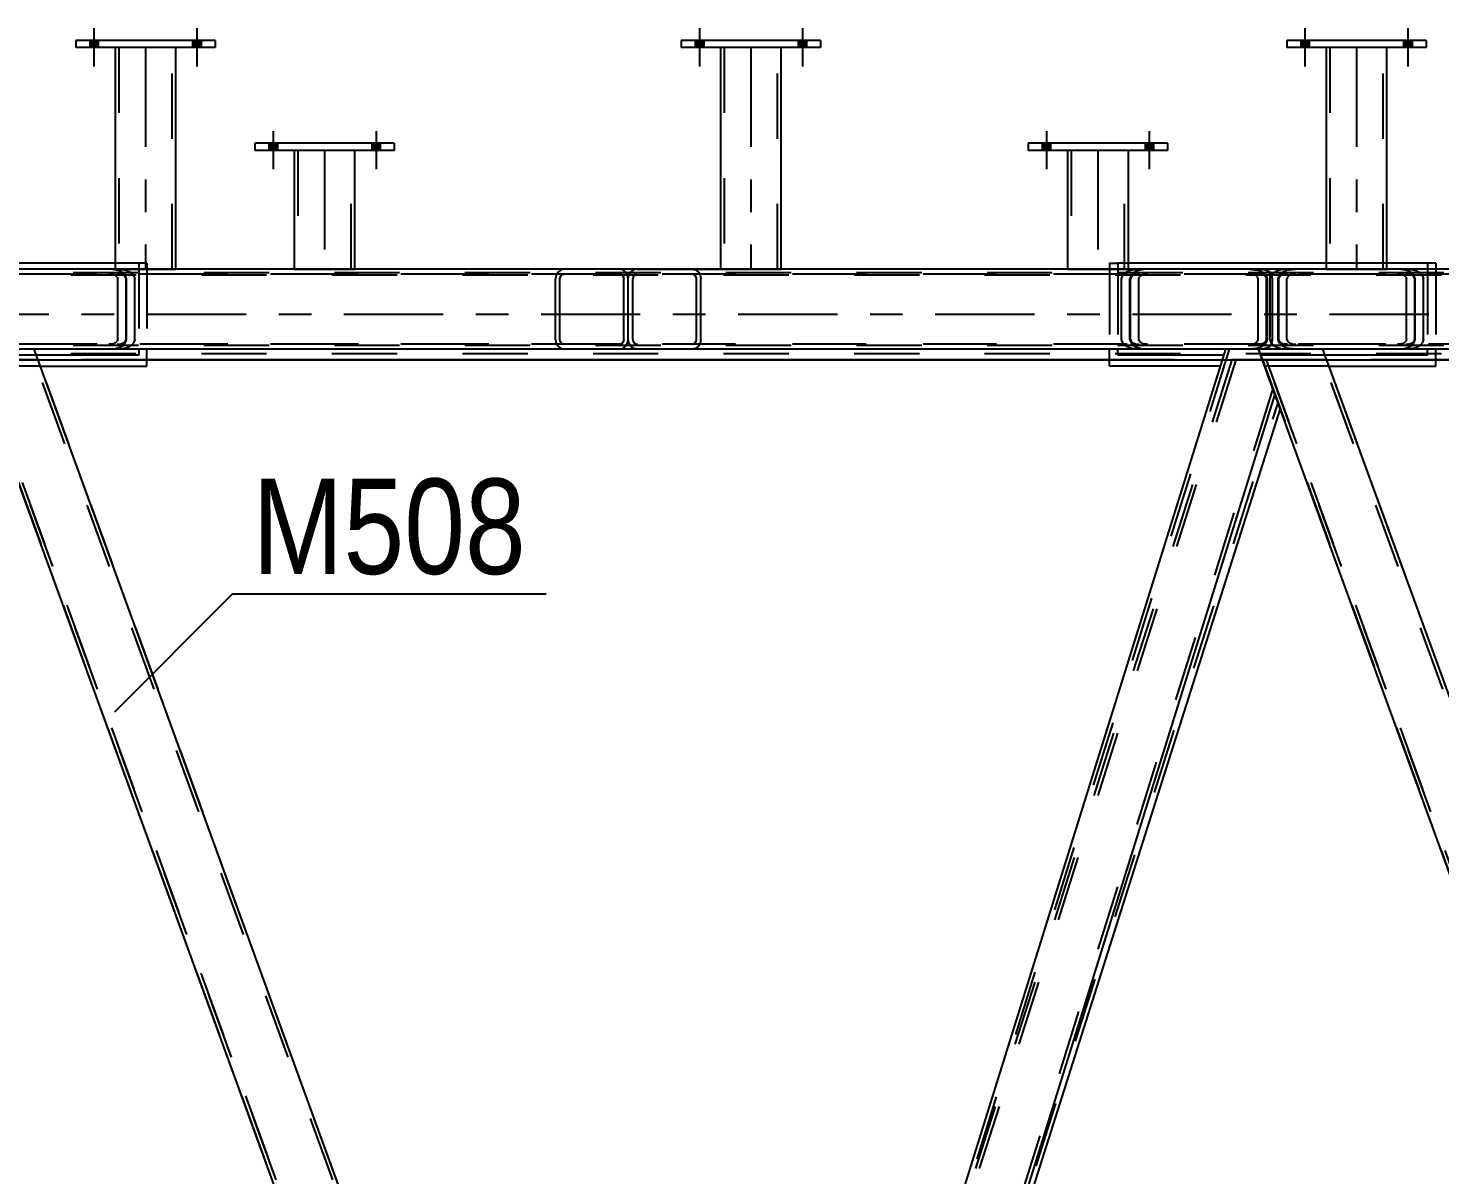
# Model space of a CAD drawing. Header units: millimetres. Extents: x -808 to 381, y -747 to 94.
# Drawn here: x 182.69 to 225.08, y -26 to 8.44 of the extents above; entities that cross this region are included whole.
import ezdxf

# ---------------------------------------------------------------- set-up
doc = ezdxf.new("R2010")
doc.units = ezdxf.units.MM
doc.linetypes.add('DXK_LINE_DOT2', pattern=[3.9198, 1.9599, -1.9599])
doc.linetypes.add('DXK_LINE_DOT3', pattern=[5.9187, 2.979, -0.9799, 0.9799, -0.9799])
doc.styles.add('Arial Narrow', font='ARIALN.TTF', dxfattribs={"height": 0.2})

# ---------------------------------------------------------------- blocks, each defined once
blk = doc.blocks.new('Part-232923327-56407 - 56149')
at = {"color": 7, "linetype": 'DXK_LINE_DOT2'}
for p, q in [((218.84, -1.526), (202.149, -54.16)), ((218.954, -1.526), (202.21, -54.328)), ((219.755, -1.526), (218.84, -1.526)), ((220.285, -2.983), (219.755, -1.526)), ((203.48, -55.617), (220.224, -2.815)), ((202.679, -55.617), (202.149, -54.16)), ((203.652, -55.435), (203.595, -55.617)), ((203.595, -55.617), (202.679, -55.617))]:
    blk.add_line(p, q, dxfattribs=at)
at = {"color": 2, "linetype": 'Continuous'}
blk.add_line((220.285, -2.983), (203.652, -55.435), dxfattribs=at)
blk = doc.blocks.new('Part-232923327-56425 - 56149')
at = {"color": 2, "linetype": 'Continuous'}
for p, q in [((218.643, -1.2), (202.142, -54.139)), ((219.636, -1.2), (220.004, -2.21)), ((220.127, -2.548), (220.004, -2.21)), ((220.127, -2.548), (203.586, -55.616)), ((202.679, -55.616), (202.142, -54.139))]:
    blk.add_line(p, q, dxfattribs=at)
at = {"color": 7, "linetype": 'DXK_LINE_DOT2'}
for p, q in [((218.757, -1.2), (202.203, -54.308)), ((219.636, -1.2), (218.643, -1.2)), ((220.065, -2.379), (203.471, -55.616)), ((220.127, -2.548), (220.051, -2.34)), ((203.586, -55.616), (202.679, -55.616))]:
    blk.add_line(p, q, dxfattribs=at)
blk = doc.blocks.new('Part-232923327-142338 - 56149')
at = {"color": 2, "linetype": 'Continuous'}
for p, q in [((224.668, 8.074), (220.486, 8.074)), ((220.486, 8.074), (220.486, 7.856)), ((224.668, 8.074), (224.668, 7.856)), ((224.668, 7.856), (220.486, 7.856))]:
    blk.add_line(p, q, dxfattribs=at)
blk = doc.blocks.new('Part-232923327-56371 - 56149')
at = {"color": 7, "linetype": 'DXK_LINE_DOT2'}
for p, q in [((220.018, 1.022), (219.978, 0.91)), ((219.978, -0.908), (219.978, 0.91)), ((220.242, 0.91), (220.262, 0.966)), ((220.242, -0.908), (220.242, 0.91)), ((220.495, 1.2), (220.304, 1.179)), ((220.406, 1.045), (220.507, 1.056)), ((220.507, 1.201), (220.495, 1.2)), ((224.708, 1.201), (220.507, 1.201)), ((258.062, 1.056), (220.507, 1.056)), ((223.979, 1.183), (223.815, 1.201)), ((223.815, 1.056), (223.917, 1.045)), ((224.018, 1.179), (223.979, 1.183)), ((224.06, 0.966), (224.08, 0.91)), ((224.08, -0.908), (224.08, 0.91)), ((224.345, 0.91), (224.305, 1.022)), ((224.345, -0.908), (224.345, 0.91)), ((258.062, 1.201), (239.673, 1.201)), ((254.224, 0.91), (254.265, 1.022)), ((254.224, -0.908), (254.224, 0.91)), ((254.509, 0.966), (254.489, 0.91)), ((254.489, -0.908), (254.489, 0.91)), ((254.551, 1.179), (254.754, 1.201)), ((254.754, 1.056), (254.652, 1.045)), ((258.062, 1.201), (258.226, 1.183)), ((258.164, 1.045), (258.062, 1.056)), ((258.226, 1.183), (258.265, 1.179)), ((258.327, 0.91), (258.307, 0.966)), ((258.327, -0.908), (258.327, 0.91)), ((258.551, 1.022), (258.592, 0.91)), ((258.592, -0.908), (258.592, 0.91)), ((219.978, -0.908), (220.018, -1.019)), ((220.262, -0.963), (220.242, -0.908)), ((220.304, -1.177), (220.507, -1.199)), ((220.507, -1.053), (220.406, -1.042)), ((258.062, -1.053), (220.507, -1.053)), ((258.062, -1.199), (220.507, -1.199)), ((223.917, -1.042), (223.815, -1.053)), ((223.815, -1.199), (224.018, -1.177)), ((224.08, -0.908), (224.06, -0.963)), ((224.305, -1.019), (224.345, -0.908)), ((254.265, -1.019), (254.224, -0.908)), ((254.489, -0.908), (254.509, -0.963)), ((254.754, -1.199), (254.551, -1.177)), ((254.652, -1.042), (254.754, -1.053)), ((258.062, -1.053), (258.164, -1.042)), ((258.265, -1.177), (258.062, -1.199)), ((258.307, -0.963), (258.327, -0.908)), ((258.592, -0.908), (258.551, -1.019))]:
    blk.add_line(p, q, dxfattribs=at)
at = {"color": 2, "linetype": 'Continuous'}
blk.add_line((239.673, 1.201), (224.708, 1.201), dxfattribs=at)
at = {"color": 7, "linetype": 'DXK_LINE_DOT2'}
for centre, radius, start, end in [((220.386, 0.691), 0.495, 99.5182, 138.0637), ((220.447, 0.801), 0.248, 99.5182, 138.0637), ((223.876, 0.801), 0.248, 41.9363, 80.4819), ((223.936, 0.691), 0.495, 41.9363, 80.4819), ((254.633, 0.691), 0.495, 99.5182, 138.0637), ((254.693, 0.801), 0.248, 99.5182, 138.0637), ((258.123, 0.801), 0.248, 41.9363, 80.4819), ((258.183, 0.691), 0.495, 41.9363, 80.4819), ((220.386, -0.688), 0.495, 221.9363, 260.4819), ((220.447, -0.798), 0.248, 221.9363, 260.4819), ((223.876, -0.798), 0.248, 279.5182, 318.0637), ((223.936, -0.688), 0.495, 279.5182, 318.0637), ((254.633, -0.688), 0.495, 221.9363, 260.4819), ((254.693, -0.798), 0.248, 221.9363, 260.4819), ((258.123, -0.798), 0.248, 279.5182, 318.0637), ((258.183, -0.688), 0.495, 279.5182, 318.0637)]:
    blk.add_arc(centre, radius, start, end, dxfattribs=at)
blk = doc.blocks.new('Part-232923327-56373 - 56149')
at = {"color": 7, "linetype": 'DXK_LINE_DOT2'}
for p, q in [((181.321, 1.022), (181.28, 0.91)), ((181.28, -0.908), (181.28, 0.91)), ((181.545, 0.91), (181.565, 0.966)), ((181.545, -0.908), (181.545, 0.91)), ((181.797, 1.2), (181.607, 1.179)), ((181.708, 1.045), (181.81, 1.056)), ((181.81, 1.201), (181.797, 1.2)), ((187.122, 1.201), (181.81, 1.201)), ((219.365, 1.056), (181.81, 1.056)), ((185.282, 1.183), (185.118, 1.201)), ((185.118, 1.056), (185.219, 1.045)), ((185.321, 1.179), (185.282, 1.183)), ((185.363, 0.966), (185.383, 0.91)), ((185.383, -0.908), (185.383, 0.91)), ((185.647, 0.91), (185.607, 1.022)), ((185.647, -0.908), (185.647, 0.91)), ((219.365, 1.201), (200.976, 1.201)), ((215.527, 0.91), (215.567, 1.022)), ((215.527, -0.908), (215.527, 0.91)), ((215.812, 0.966), (215.792, 0.91)), ((215.792, -0.908), (215.792, 0.91)), ((215.854, 1.179), (216.056, 1.201)), ((216.056, 1.056), (215.955, 1.045)), ((219.365, 1.201), (219.529, 1.183)), ((219.466, 1.045), (219.365, 1.056)), ((219.529, 1.183), (219.567, 1.179)), ((219.63, 0.91), (219.609, 0.966)), ((219.63, -0.908), (219.63, 0.91)), ((219.854, 1.022), (219.894, 0.91)), ((219.894, -0.908), (219.894, 0.91)), ((181.28, -0.908), (181.321, -1.019)), ((181.565, -0.963), (181.545, -0.908)), ((181.607, -1.177), (181.81, -1.199)), ((181.81, -1.053), (181.708, -1.042)), ((219.365, -1.053), (181.81, -1.053)), ((219.365, -1.199), (181.81, -1.199)), ((185.219, -1.042), (185.118, -1.053)), ((185.118, -1.199), (185.321, -1.177)), ((185.383, -0.908), (185.363, -0.963)), ((185.607, -1.019), (185.647, -0.908)), ((215.567, -1.019), (215.527, -0.908)), ((215.792, -0.908), (215.812, -0.963)), ((216.056, -1.199), (215.854, -1.177)), ((215.955, -1.042), (216.056, -1.053)), ((219.365, -1.053), (219.466, -1.042)), ((219.567, -1.177), (219.365, -1.199)), ((219.609, -0.963), (219.63, -0.908)), ((219.894, -0.908), (219.854, -1.019))]:
    blk.add_line(p, q, dxfattribs=at)
at = {"color": 2, "linetype": 'Continuous'}
blk.add_line((200.976, 1.201), (187.122, 1.201), dxfattribs=at)
at = {"color": 7, "linetype": 'DXK_LINE_DOT2'}
for centre, radius, start, end in [((181.689, 0.691), 0.495, 99.5182, 138.0637), ((181.749, 0.801), 0.248, 99.5182, 138.0637), ((185.178, 0.801), 0.248, 41.9363, 80.4819), ((185.239, 0.691), 0.495, 41.9363, 80.4819), ((215.936, 0.691), 0.495, 99.5182, 138.0637), ((215.996, 0.801), 0.248, 99.5182, 138.0637), ((219.425, 0.801), 0.248, 41.9363, 80.4819), ((219.486, 0.691), 0.495, 41.9363, 80.4819), ((181.689, -0.688), 0.495, 221.9363, 260.4819), ((181.749, -0.798), 0.248, 221.9363, 260.4819), ((185.178, -0.798), 0.248, 279.5182, 318.0637), ((185.239, -0.688), 0.495, 279.5182, 318.0637), ((215.936, -0.688), 0.495, 221.9363, 260.4819), ((215.996, -0.798), 0.248, 221.9363, 260.4819), ((219.425, -0.798), 0.248, 279.5182, 318.0637), ((219.486, -0.688), 0.495, 279.5182, 318.0637)]:
    blk.add_arc(centre, radius, start, end, dxfattribs=at)
blk = doc.blocks.new('Part-232923327-56374 - 56149')
at = {"color": 7, "linetype": 'DXK_LINE_DOT2'}
for p, q in [((200.711, 0.91), (200.732, 1.022)), ((200.711, -0.908), (200.711, 0.91)), ((200.732, 1.022), (200.789, 1.116)), ((200.789, 1.116), (200.875, 1.179)), ((200.854, 0.966), (200.844, 0.91)), ((200.844, -0.908), (200.844, 0.91)), ((200.882, 1.013), (200.854, 0.966)), ((200.97, 1.2), (200.875, 1.179)), ((200.925, 1.045), (200.882, 1.013)), ((200.976, 1.056), (200.925, 1.045)), ((219.613, 1.056), (200.976, 1.056)), ((202.63, 1.201), (202.732, 1.179)), ((202.681, 1.045), (202.63, 1.056)), ((202.724, 1.013), (202.681, 1.045)), ((202.753, 0.966), (202.724, 1.013)), ((202.732, 1.179), (202.817, 1.116)), ((202.763, 0.91), (202.753, 0.966)), ((202.763, -0.908), (202.763, 0.91)), ((202.817, 1.116), (202.875, 1.022)), ((202.875, 1.022), (202.895, 0.91)), ((202.895, -0.908), (202.895, 0.91)), ((205.304, 1.201), (203.486, 1.201)), ((219.613, 1.201), (215.412, 1.201)), ((215.816, 1.022), (215.775, 0.91)), ((215.775, -0.908), (215.775, 0.91)), ((216.04, 0.91), (216.06, 0.966)), ((216.04, -0.908), (216.04, 0.91)), ((216.292, 1.2), (216.102, 1.179)), ((216.203, 1.045), (216.305, 1.056)), ((216.305, 1.201), (216.292, 1.2)), ((219.777, 1.183), (219.613, 1.201)), ((219.613, 1.056), (219.714, 1.045)), ((219.816, 1.179), (219.777, 1.183)), ((219.978, 1.12), (219.816, 1.179)), ((219.858, 0.966), (219.878, 0.91)), ((219.878, -0.908), (219.878, 0.91)), ((219.978, 1.12), (219.978, -1.117)), ((219.983, 1.116), (219.978, 1.12)), ((220.04, 1.022), (219.983, 1.116)), ((220.06, 0.91), (220.04, 1.022)), ((220.06, -0.908), (220.06, 0.91)), ((200.732, -1.019), (200.711, -0.908)), ((200.789, -1.113), (200.732, -1.019)), ((200.875, -1.177), (200.789, -1.113)), ((200.844, -0.908), (200.854, -0.963)), ((200.854, -0.963), (200.882, -1.011)), ((200.976, -1.199), (200.875, -1.177)), ((200.882, -1.011), (200.925, -1.042)), ((200.925, -1.042), (200.976, -1.053)), ((219.613, -1.053), (200.976, -1.053)), ((219.613, -1.199), (200.976, -1.199)), ((202.63, -1.053), (202.681, -1.042)), ((202.732, -1.177), (202.63, -1.199)), ((202.681, -1.042), (202.724, -1.011)), ((202.724, -1.011), (202.753, -0.963)), ((202.817, -1.113), (202.732, -1.177)), ((202.753, -0.963), (202.763, -0.908)), ((202.875, -1.019), (202.817, -1.113)), ((202.895, -0.908), (202.875, -1.019)), ((215.775, -0.908), (215.816, -1.019)), ((216.06, -0.963), (216.04, -0.908)), ((216.102, -1.177), (216.305, -1.199)), ((216.305, -1.053), (216.203, -1.042)), ((219.714, -1.042), (219.613, -1.053)), ((219.613, -1.199), (219.816, -1.177)), ((219.816, -1.177), (219.978, -1.117)), ((219.878, -0.908), (219.858, -0.963)), ((219.978, -1.117), (219.983, -1.113)), ((219.983, -1.113), (220.04, -1.019)), ((220.04, -1.019), (220.06, -0.908))]:
    blk.add_line(p, q, dxfattribs=at)
at = {"color": 2, "linetype": 'Continuous'}
for p, q in [((200.976, 1.201), (200.97, 1.2)), ((200.976, 1.201), (203.486, 1.201)), ((215.412, 1.201), (205.304, 1.201))]:
    blk.add_line(p, q, dxfattribs=at)
at = {"color": 7, "linetype": 'DXK_LINE_DOT2'}
for centre, radius, start, end in [((216.184, 0.691), 0.495, 99.5182, 138.0637), ((216.244, 0.801), 0.248, 99.5182, 138.0637), ((219.674, 0.801), 0.248, 41.9363, 80.4819), ((216.184, -0.688), 0.495, 221.9363, 260.4819), ((216.244, -0.798), 0.248, 221.9363, 260.4819), ((219.674, -0.798), 0.248, 279.5182, 318.0637)]:
    blk.add_arc(centre, radius, start, end, dxfattribs=at)
blk = doc.blocks.new('Part-232923327-56400 - 56149')
at = {"color": 7, "linetype": 'DXK_LINE_DOT2'}
for p, q in [((221.689, -1.526), (219.755, -1.526)), ((219.755, -1.526), (239.442, -55.617)), ((219.871, -1.526), (239.558, -55.617)), ((241.261, -55.617), (221.573, -1.526)), ((241.377, -55.617), (221.689, -1.526)), ((239.442, -55.617), (241.377, -55.617))]:
    blk.add_line(p, q, dxfattribs=at)
blk = doc.blocks.new('Part-232923327-56401 - 56149')
at = {"color": 7, "linetype": 'DXK_LINE_DOT2'}
for p, q in [((182.992, -1.526), (181.057, -1.526)), ((181.057, -1.526), (200.745, -55.617)), ((181.173, -1.526), (200.861, -55.617)), ((202.563, -55.617), (182.876, -1.526)), ((202.679, -55.617), (182.992, -1.526)), ((200.745, -55.617), (202.679, -55.617))]:
    blk.add_line(p, q, dxfattribs=at)
blk = doc.blocks.new('Part-232923327-56414 - 56149')
at = {"color": 7, "linetype": 'DXK_LINE_DOT2'}
for p, q in [((221.571, -1.2), (219.636, -1.2)), ((220.127, -2.548), (219.636, -1.2)), ((239.558, -55.616), (219.752, -1.2)), ((241.261, -55.616), (221.455, -1.2)), ((241.377, -55.616), (240.839, -54.139)), ((239.442, -55.616), (241.377, -55.616))]:
    blk.add_line(p, q, dxfattribs=at)
at = {"color": 2, "linetype": 'Continuous'}
for p, q in [((240.839, -54.139), (221.571, -1.2)), ((239.442, -55.616), (220.127, -2.548))]:
    blk.add_line(p, q, dxfattribs=at)
blk = doc.blocks.new('Part-232923327-56416 - 56149')
at = {"color": 7, "linetype": 'DXK_LINE_DOT2'}
for p, q in [((182.874, -1.2), (180.939, -1.2)), ((181.429, -2.548), (180.939, -1.2)), ((200.861, -55.616), (181.055, -1.2)), ((202.563, -55.616), (182.757, -1.2)), ((202.679, -55.616), (202.142, -54.139)), ((200.745, -55.616), (202.679, -55.616))]:
    blk.add_line(p, q, dxfattribs=at)
at = {"color": 2, "linetype": 'Continuous'}
for p, q in [((202.142, -54.139), (182.874, -1.2)), ((200.745, -55.616), (181.429, -2.548))]:
    blk.add_line(p, q, dxfattribs=at)
blk = doc.blocks.new('Part-232923327-56435 - 56149')
at = {"color": 7, "linetype": 'DXK_LINE_DOT2'}
for p, q in [((303.255, 1.201), (13.524, 1.201)), ((303.528, 1.019), (13.524, 1.02)), ((301.434, 1.201), (21.668, 1.201)), ((303.528, -1.344), (13.524, -1.344)), ((186.259, -1.526), (176.466, -1.526)), ((224.957, -1.526), (215.163, -1.526))]:
    blk.add_line(p, q, dxfattribs=at)
at = {"color": 7, "linetype": 'DXK_LINE_DOT3'}
blk.add_line((313.528, -0.162), (13.524, -0.162), dxfattribs=at)
at = {"color": 2, "linetype": 'Continuous'}
for p, q in [((215.163, -1.526), (186.259, -1.526)), ((253.861, -1.526), (224.957, -1.526))]:
    blk.add_line(p, q, dxfattribs=at)
blk = doc.blocks.new('Bolt-232923327-142403 - 56149')
at = {"linetype": 'Continuous'}
for points in [[(184.795, 8.074), (184.541, 8.074), (184.541, 7.856), (184.795, 7.856)], [(184.795, 8.074), (184.541, 8.074), (184.541, 7.856), (184.795, 7.856)], [(187.886, 8.074), (187.631, 8.074), (187.631, 7.856), (187.886, 7.856)], [(187.886, 8.074), (187.631, 8.074), (187.631, 7.856), (187.886, 7.856)]]:
    blk.add_hatch(color=1, dxfattribs=at).paths.add_polyline_path(points)
at = {"color": 1, "linetype": 'Continuous'}
for p, q in [((184.541, 8.074), (184.541, 7.856)), ((184.541, 8.074), (184.541, 7.856)), ((184.668, 8.438), (184.668, 7.292)), ((184.668, 8.438), (184.668, 7.292)), ((184.795, 8.074), (184.795, 7.856)), ((184.795, 8.074), (184.795, 7.856)), ((187.631, 8.074), (187.631, 7.856)), ((187.631, 8.074), (187.631, 7.856)), ((187.759, 8.438), (187.759, 7.292)), ((187.759, 8.438), (187.759, 7.292)), ((187.886, 8.074), (187.886, 7.856)), ((187.886, 8.074), (187.886, 7.856))]:
    blk.add_line(p, q, dxfattribs=at)
blk = doc.blocks.new('Part-232923327-56444 - 56149')
at = {"color": 7, "linetype": 'DXK_LINE_DOT2'}
for p, q in [((181.529, 0.91), (181.569, 1.022)), ((181.529, -0.908), (181.529, 0.91)), ((181.813, 0.966), (181.793, 0.91)), ((181.793, -0.908), (181.793, 0.91)), ((181.855, 1.179), (182.046, 1.2)), ((182.058, 1.056), (181.957, 1.045)), ((182.046, 1.2), (182.058, 1.201)), ((200.447, 1.201), (182.058, 1.201)), ((200.447, 1.056), (182.058, 1.056)), ((185.366, 1.201), (185.569, 1.179)), ((185.468, 1.045), (185.366, 1.056)), ((185.631, 0.91), (185.611, 0.966)), ((185.631, -0.908), (185.631, 0.91)), ((185.855, 1.022), (185.896, 0.91)), ((185.896, -0.908), (185.896, 0.91)), ((198.548, 1.022), (198.528, 0.91)), ((198.528, -0.908), (198.528, 0.91)), ((198.605, 1.116), (198.548, 1.022)), ((198.691, 1.179), (198.605, 1.116)), ((198.66, 0.91), (198.67, 0.966)), ((198.66, -0.908), (198.66, 0.91)), ((198.67, 0.966), (198.699, 1.013)), ((198.792, 1.201), (198.691, 1.179)), ((198.699, 1.013), (198.742, 1.045)), ((198.742, 1.045), (198.792, 1.056)), ((200.548, 1.179), (200.447, 1.201)), ((200.447, 1.056), (200.497, 1.045)), ((200.497, 1.045), (200.54, 1.013)), ((200.54, 1.013), (200.569, 0.966)), ((200.634, 1.116), (200.548, 1.179)), ((200.569, 0.966), (200.579, 0.91)), ((200.579, -0.908), (200.579, 0.91)), ((200.691, 1.022), (200.634, 1.116)), ((200.711, 0.91), (200.691, 1.022)), ((200.711, -0.908), (200.711, 0.91)), ((181.569, -1.019), (181.529, -0.908)), ((181.793, -0.908), (181.813, -0.963)), ((182.058, -1.199), (181.855, -1.177)), ((181.957, -1.042), (182.058, -1.053)), ((200.447, -1.053), (182.058, -1.053)), ((200.447, -1.199), (182.058, -1.199)), ((185.366, -1.053), (185.468, -1.042)), ((185.569, -1.177), (185.366, -1.199)), ((185.611, -0.963), (185.631, -0.908)), ((185.896, -0.908), (185.855, -1.019)), ((198.528, -0.908), (198.548, -1.019)), ((198.548, -1.019), (198.605, -1.113)), ((198.605, -1.113), (198.691, -1.177)), ((198.67, -0.963), (198.66, -0.908)), ((198.699, -1.011), (198.67, -0.963)), ((198.691, -1.177), (198.792, -1.199)), ((198.742, -1.042), (198.699, -1.011)), ((198.792, -1.053), (198.742, -1.042)), ((200.497, -1.042), (200.447, -1.053)), ((200.447, -1.199), (200.548, -1.177)), ((200.54, -1.011), (200.497, -1.042)), ((200.569, -0.963), (200.54, -1.011)), ((200.548, -1.177), (200.634, -1.113)), ((200.579, -0.908), (200.569, -0.963)), ((200.634, -1.113), (200.691, -1.019)), ((200.691, -1.019), (200.711, -0.908))]:
    blk.add_line(p, q, dxfattribs=at)
for centre, radius, start, end in [((181.937, 0.691), 0.495, 99.5182, 138.0637), ((181.998, 0.801), 0.248, 99.5182, 138.0637), ((185.427, 0.801), 0.248, 41.9363, 80.4819), ((185.487, 0.691), 0.495, 41.9363, 80.4819), ((181.937, -0.688), 0.495, 221.9363, 260.4819), ((181.998, -0.798), 0.248, 221.9363, 260.4819), ((185.427, -0.798), 0.248, 279.5182, 318.0637), ((185.487, -0.688), 0.495, 279.5182, 318.0637)]:
    blk.add_arc(centre, radius, start, end, dxfattribs=at)
blk = doc.blocks.new('Part-232923327-56445 - 56149')
at = {"color": 7, "linetype": 'DXK_LINE_DOT2'}
for p, q in [((220.226, 0.91), (220.266, 1.022)), ((220.226, -0.908), (220.226, 0.91)), ((220.511, 0.966), (220.491, 0.91)), ((220.491, -0.908), (220.491, 0.91)), ((220.553, 1.179), (220.743, 1.2)), ((220.755, 1.056), (220.654, 1.045)), ((220.743, 1.2), (220.755, 1.201)), ((239.144, 1.201), (220.755, 1.201)), ((239.144, 1.056), (220.755, 1.056)), ((224.064, 1.201), (224.266, 1.179)), ((224.165, 1.045), (224.064, 1.056)), ((224.328, 0.91), (224.308, 0.966)), ((224.328, -0.908), (224.328, 0.91)), ((224.553, 1.022), (224.593, 0.91)), ((224.593, -0.908), (224.593, 0.91)), ((237.245, 1.022), (237.225, 0.91)), ((237.225, -0.908), (237.225, 0.91)), ((237.303, 1.116), (237.245, 1.022)), ((237.389, 1.179), (237.303, 1.116)), ((237.357, 0.91), (237.368, 0.966)), ((237.357, -0.908), (237.357, 0.91)), ((237.368, 0.966), (237.396, 1.013)), ((237.49, 1.201), (237.389, 1.179)), ((237.396, 1.013), (237.439, 1.045)), ((237.439, 1.045), (237.49, 1.056)), ((239.245, 1.179), (239.144, 1.201)), ((239.144, 1.056), (239.195, 1.045)), ((239.195, 1.045), (239.238, 1.013)), ((239.238, 1.013), (239.266, 0.966)), ((239.331, 1.116), (239.245, 1.179)), ((239.266, 0.966), (239.276, 0.91)), ((239.276, -0.908), (239.276, 0.91)), ((239.389, 1.022), (239.331, 1.116)), ((239.409, 0.91), (239.389, 1.022)), ((239.409, -0.908), (239.409, 0.91)), ((220.266, -1.019), (220.226, -0.908)), ((220.491, -0.908), (220.511, -0.963)), ((220.755, -1.199), (220.553, -1.177)), ((220.654, -1.042), (220.755, -1.053)), ((239.144, -1.053), (220.755, -1.053)), ((239.144, -1.199), (220.755, -1.199)), ((224.064, -1.053), (224.165, -1.042)), ((224.266, -1.177), (224.064, -1.199)), ((224.308, -0.963), (224.328, -0.908)), ((224.593, -0.908), (224.553, -1.019)), ((237.225, -0.908), (237.245, -1.019)), ((237.245, -1.019), (237.303, -1.113)), ((237.303, -1.113), (237.389, -1.177)), ((237.368, -0.963), (237.357, -0.908)), ((237.396, -1.011), (237.368, -0.963)), ((237.389, -1.177), (237.49, -1.199)), ((237.439, -1.042), (237.396, -1.011)), ((237.49, -1.053), (237.439, -1.042)), ((239.195, -1.042), (239.144, -1.053)), ((239.144, -1.199), (239.245, -1.177)), ((239.238, -1.011), (239.195, -1.042)), ((239.266, -0.963), (239.238, -1.011)), ((239.245, -1.177), (239.331, -1.113)), ((239.276, -0.908), (239.266, -0.963)), ((239.331, -1.113), (239.389, -1.019)), ((239.389, -1.019), (239.409, -0.908))]:
    blk.add_line(p, q, dxfattribs=at)
for centre, radius, start, end in [((220.635, 0.691), 0.495, 99.5182, 138.0637), ((220.695, 0.801), 0.248, 99.5182, 138.0637), ((224.124, 0.801), 0.248, 41.9363, 80.4819), ((224.184, 0.691), 0.495, 41.9363, 80.4819), ((220.635, -0.688), 0.495, 221.9363, 260.4819), ((220.695, -0.798), 0.248, 221.9363, 260.4819), ((224.124, -0.798), 0.248, 279.5182, 318.0637), ((224.184, -0.688), 0.495, 279.5182, 318.0637)]:
    blk.add_arc(centre, radius, start, end, dxfattribs=at)
blk = doc.blocks.new('Part-232923327-142335 - 56149')
at = {"color": 7, "linetype": 'DXK_LINE_DOT2'}
for p, q in [((205.304, 7.856), (203.486, 7.856)), ((203.486, 7.856), (203.486, 1.2)), ((203.595, 7.856), (203.595, 1.2)), ((205.195, 1.2), (205.195, 7.856)), ((205.304, 1.2), (205.304, 7.856)), ((203.486, 1.2), (205.304, 1.2))]:
    blk.add_line(p, q, dxfattribs=at)
at = {"color": 7, "linetype": 'DXK_LINE_DOT3'}
blk.add_line((204.395, 7.856), (204.395, 1.2), dxfattribs=at)
blk = doc.blocks.new('Part-232923327-56456 - 56149')
at = {"color": 2, "linetype": 'Continuous'}
for p, q in [((215.163, 1.383), (215.163, 1.201)), ((215.163, 1.383), (215.412, 1.383)), ((224.957, 1.383), (224.708, 1.383)), ((224.957, 1.383), (224.957, 1.201)), ((215.163, -1.708), (215.163, -1.2)), ((224.957, -1.708), (224.957, -1.2)), ((218.484, -1.708), (215.163, -1.708)), ((221.756, -1.708), (224.957, -1.708))]:
    blk.add_line(p, q, dxfattribs=at)
at = {"color": 7, "linetype": 'DXK_LINE_DOT2'}
for p, q in [((224.708, 1.383), (215.412, 1.383)), ((215.163, 1.201), (215.163, -1.2)), ((224.957, 1.201), (224.957, -1.2)), ((221.756, -1.708), (218.484, -1.708))]:
    blk.add_line(p, q, dxfattribs=at)
blk = doc.blocks.new('Part-232923327-56457 - 56149')
at = {"color": 2, "linetype": 'Continuous'}
for p, q in [((176.466, 1.383), (176.466, 1.201)), ((176.466, 1.383), (176.714, 1.383)), ((176.466, -1.708), (176.466, -1.2)), ((186.259, -1.708), (186.259, -1.2)), ((179.787, -1.708), (176.466, -1.708)), ((183.058, -1.708), (186.259, -1.708))]:
    blk.add_line(p, q, dxfattribs=at)
at = {"color": 7, "linetype": 'DXK_LINE_DOT2'}
for p, q in [((186.259, 1.383), (176.714, 1.383)), ((186.259, 1.383), (186.259, -1.2)), ((176.466, 1.201), (176.466, -1.2)), ((183.058, -1.708), (179.787, -1.708))]:
    blk.add_line(p, q, dxfattribs=at)
blk = doc.blocks.new('Bolt-232923327-142405 - 56149')
at = {"linetype": 'Continuous'}
for points in [[(202.977, 8.074), (202.722, 8.074), (202.722, 7.856), (202.977, 7.856)], [(202.977, 8.074), (202.722, 8.074), (202.722, 7.856), (202.977, 7.856)], [(206.068, 8.074), (205.813, 8.074), (205.813, 7.856), (206.068, 7.856)], [(206.068, 8.074), (205.813, 8.074), (205.813, 7.856), (206.068, 7.856)]]:
    blk.add_hatch(color=1, dxfattribs=at).paths.add_polyline_path(points)
at = {"color": 1, "linetype": 'Continuous'}
for p, q in [((202.722, 8.074), (202.722, 7.856)), ((202.722, 8.074), (202.722, 7.856)), ((202.85, 8.438), (202.85, 7.292)), ((202.85, 8.438), (202.85, 7.292)), ((202.977, 8.074), (202.977, 7.856)), ((202.977, 8.074), (202.977, 7.856)), ((205.813, 8.074), (205.813, 7.856)), ((205.813, 8.074), (205.813, 7.856)), ((205.941, 8.438), (205.941, 7.292)), ((205.941, 8.438), (205.941, 7.292)), ((206.068, 8.074), (206.068, 7.856)), ((206.068, 8.074), (206.068, 7.856))]:
    blk.add_line(p, q, dxfattribs=at)
blk = doc.blocks.new('Part-232923327-56466 - 56149')
at = {"color": 2, "linetype": 'Continuous'}
for p, q in [((185.304, 1.383), (176.714, 1.383)), ((176.714, 1.383), (176.714, 1.2)), ((176.714, -1.38), (176.714, -1.2)), ((186.011, -1.2), (186.011, -1.38)), ((179.889, -1.38), (176.714, -1.38)), ((186.011, -1.38), (182.939, -1.38))]:
    blk.add_line(p, q, dxfattribs=at)
at = {"color": 7, "linetype": 'DXK_LINE_DOT2'}
for p, q in [((186.011, 1.383), (185.304, 1.383)), ((186.011, 1.383), (186.011, -1.2)), ((176.714, 1.2), (176.714, -1.2)), ((182.939, -1.38), (179.889, -1.38))]:
    blk.add_line(p, q, dxfattribs=at)
blk = doc.blocks.new('Part-232923327-56467 - 56149')
at = {"color": 2, "linetype": 'Continuous'}
for p, q in [((221.668, 1.383), (215.412, 1.383)), ((215.412, 1.383), (215.412, 1.2)), ((224.708, 1.383), (223.486, 1.383)), ((224.708, 1.383), (224.708, 1.2)), ((215.412, -1.38), (215.412, -1.2)), ((224.708, -1.38), (224.708, -1.2)), ((218.586, -1.38), (215.412, -1.38)), ((224.708, -1.38), (221.637, -1.38))]:
    blk.add_line(p, q, dxfattribs=at)
at = {"color": 7, "linetype": 'DXK_LINE_DOT2'}
for p, q in [((223.486, 1.383), (221.668, 1.383)), ((215.412, 1.2), (215.412, -1.2)), ((224.708, 1.2), (224.708, -1.2)), ((221.637, -1.38), (218.586, -1.38))]:
    blk.add_line(p, q, dxfattribs=at)
blk = doc.blocks.new('Part-232923327-142329 - 56149')
at = {"color": 2, "linetype": 'Continuous'}
for p, q in [((185.304, 7.856), (185.304, 1.2)), ((187.122, 1.2), (187.122, 7.856))]:
    blk.add_line(p, q, dxfattribs=at)
at = {"color": 7, "linetype": 'DXK_LINE_DOT2'}
for p, q in [((187.122, 7.856), (185.304, 7.856)), ((185.413, 7.856), (185.413, 1.2)), ((187.013, 1.2), (187.013, 7.856)), ((185.304, 1.2), (187.122, 1.2))]:
    blk.add_line(p, q, dxfattribs=at)
at = {"color": 7, "linetype": 'DXK_LINE_DOT3'}
blk.add_line((186.213, 7.856), (186.213, 1.2), dxfattribs=at)
blk = doc.blocks.new('Part-232923327-142331 - 56149')
at = {"color": 7, "linetype": 'DXK_LINE_DOT2'}
for p, q in [((187.122, 7.856), (185.304, 7.856)), ((185.304, 7.856), (185.304, 1.2)), ((185.413, 7.856), (185.413, 1.2)), ((187.013, 1.2), (187.013, 7.856)), ((187.122, 1.2), (187.122, 7.856)), ((185.304, 1.2), (187.122, 1.2))]:
    blk.add_line(p, q, dxfattribs=at)
at = {"color": 7, "linetype": 'DXK_LINE_DOT3'}
blk.add_line((186.213, 7.856), (186.213, 1.2), dxfattribs=at)
blk = doc.blocks.new('Part-232923327-142339 - 56149')
at = {"color": 7, "linetype": 'DXK_LINE_DOT2'}
for p, q in [((223.486, 7.856), (221.668, 7.856)), ((221.668, 7.856), (221.668, 1.2)), ((221.777, 7.856), (221.777, 1.2)), ((223.377, 1.2), (223.377, 7.856)), ((223.486, 1.2), (223.486, 7.856)), ((221.668, 1.2), (223.486, 1.2))]:
    blk.add_line(p, q, dxfattribs=at)
at = {"color": 7, "linetype": 'DXK_LINE_DOT3'}
blk.add_line((222.577, 7.856), (222.577, 1.2), dxfattribs=at)
blk = doc.blocks.new('Part-232923327-56523 - 56149')
at = {"color": 2, "linetype": 'Continuous'}
for p, q in [((303.601, 1.2), (13.524, 1.2)), ((303.601, -1.2), (13.524, -1.2))]:
    blk.add_line(p, q, dxfattribs=at)
at = {"color": 7, "linetype": 'DXK_LINE_DOT2'}
for p, q in [((303.601, 1.091), (13.524, 1.091)), ((303.601, -1.091), (13.524, -1.091))]:
    blk.add_line(p, q, dxfattribs=at)
blk = doc.blocks.new('Part-232923327-142330 - 56149')
at = {"color": 2, "linetype": 'Continuous'}
for p, q in [((188.304, 8.074), (184.122, 8.074)), ((184.122, 8.074), (184.122, 7.856)), ((188.304, 8.074), (188.304, 7.856)), ((188.304, 7.856), (184.122, 7.856))]:
    blk.add_line(p, q, dxfattribs=at)
blk = doc.blocks.new('Part-232923327-142367 - 56149')
at = {"color": 2, "linetype": 'Continuous'}
for p, q in [((193.684, 4.985), (189.502, 4.985)), ((189.502, 4.985), (189.502, 4.766)), ((193.684, 4.766), (189.502, 4.766)), ((193.684, 4.985), (193.684, 4.766))]:
    blk.add_line(p, q, dxfattribs=at)
blk = doc.blocks.new('Part-232923327-142333 - 56149')
at = {"color": 2, "linetype": 'Continuous'}
for p, q in [((203.486, 7.856), (203.486, 1.2)), ((205.304, 1.2), (205.304, 7.856))]:
    blk.add_line(p, q, dxfattribs=at)
at = {"color": 7, "linetype": 'DXK_LINE_DOT2'}
for p, q in [((205.304, 7.856), (203.486, 7.856)), ((203.595, 7.856), (203.595, 1.2)), ((205.195, 1.2), (205.195, 7.856)), ((203.486, 1.2), (205.304, 1.2))]:
    blk.add_line(p, q, dxfattribs=at)
at = {"color": 7, "linetype": 'DXK_LINE_DOT3'}
blk.add_line((204.395, 7.856), (204.395, 1.2), dxfattribs=at)
blk = doc.blocks.new('Bolt-232923327-142420 - 56149')
at = {"linetype": 'Continuous'}
for points in [[(213.393, 4.985), (213.139, 4.985), (213.139, 4.766), (213.393, 4.766)], [(213.393, 4.985), (213.139, 4.985), (213.139, 4.766), (213.393, 4.766)], [(216.484, 4.985), (216.23, 4.985), (216.23, 4.766), (216.484, 4.766)], [(216.484, 4.985), (216.23, 4.985), (216.23, 4.766), (216.484, 4.766)]]:
    blk.add_hatch(color=1, dxfattribs=at).paths.add_polyline_path(points)
at = {"color": 1, "linetype": 'Continuous'}
for p, q in [((213.266, 5.348), (213.266, 4.203)), ((213.266, 5.348), (213.266, 4.203)), ((216.357, 5.348), (216.357, 4.203)), ((216.357, 5.348), (216.357, 4.203)), ((213.139, 4.985), (213.139, 4.766)), ((213.139, 4.985), (213.139, 4.766)), ((213.393, 4.985), (213.393, 4.766)), ((213.393, 4.985), (213.393, 4.766)), ((216.23, 4.985), (216.23, 4.766)), ((216.23, 4.985), (216.23, 4.766)), ((216.484, 4.985), (216.484, 4.766)), ((216.484, 4.985), (216.484, 4.766))]:
    blk.add_line(p, q, dxfattribs=at)
blk = doc.blocks.new('Bolt-232923327-142406 - 56149')
at = {"linetype": 'Continuous'}
for points in [[(221.159, 8.074), (220.904, 8.074), (220.904, 7.856), (221.159, 7.856)], [(221.159, 8.074), (220.904, 8.074), (220.904, 7.856), (221.159, 7.856)], [(224.25, 8.074), (223.995, 8.074), (223.995, 7.856), (224.25, 7.856)], [(224.25, 8.074), (223.995, 8.074), (223.995, 7.856), (224.25, 7.856)]]:
    blk.add_hatch(color=1, dxfattribs=at).paths.add_polyline_path(points)
at = {"color": 1, "linetype": 'Continuous'}
for p, q in [((220.904, 8.074), (220.904, 7.856)), ((220.904, 8.074), (220.904, 7.856)), ((221.031, 8.438), (221.031, 7.292)), ((221.031, 8.438), (221.031, 7.292)), ((221.159, 8.074), (221.159, 7.856)), ((221.159, 8.074), (221.159, 7.856)), ((223.995, 8.074), (223.995, 7.856)), ((223.995, 8.074), (223.995, 7.856)), ((224.122, 8.438), (224.122, 7.292)), ((224.122, 8.438), (224.122, 7.292)), ((224.25, 8.074), (224.25, 7.856)), ((224.25, 8.074), (224.25, 7.856))]:
    blk.add_line(p, q, dxfattribs=at)
blk = doc.blocks.new('Bolt-232923327-142404 - 56149')
at = {"linetype": 'Continuous'}
for points in [[(202.977, 8.074), (202.722, 8.074), (202.722, 7.856), (202.977, 7.856)], [(202.977, 8.074), (202.722, 8.074), (202.722, 7.856), (202.977, 7.856)], [(206.068, 8.074), (205.813, 8.074), (205.813, 7.856), (206.068, 7.856)], [(206.068, 8.074), (205.813, 8.074), (205.813, 7.856), (206.068, 7.856)]]:
    blk.add_hatch(color=1, dxfattribs=at).paths.add_polyline_path(points)
at = {"color": 1, "linetype": 'Continuous'}
for p, q in [((202.722, 8.074), (202.722, 7.856)), ((202.722, 8.074), (202.722, 7.856)), ((202.85, 8.438), (202.85, 7.292)), ((202.85, 8.438), (202.85, 7.292)), ((202.977, 8.074), (202.977, 7.856)), ((202.977, 8.074), (202.977, 7.856)), ((205.813, 8.074), (205.813, 7.856)), ((205.813, 8.074), (205.813, 7.856)), ((205.941, 8.438), (205.941, 7.292)), ((205.941, 8.438), (205.941, 7.292)), ((206.068, 8.074), (206.068, 7.856)), ((206.068, 8.074), (206.068, 7.856))]:
    blk.add_line(p, q, dxfattribs=at)
blk = doc.blocks.new('Part-232923327-142337 - 56149')
at = {"color": 2, "linetype": 'Continuous'}
for p, q in [((221.668, 7.856), (221.668, 1.2)), ((223.486, 1.2), (223.486, 7.856))]:
    blk.add_line(p, q, dxfattribs=at)
at = {"color": 7, "linetype": 'DXK_LINE_DOT2'}
for p, q in [((223.486, 7.856), (221.668, 7.856)), ((221.777, 7.856), (221.777, 1.2)), ((223.377, 1.2), (223.377, 7.856)), ((221.668, 1.2), (223.486, 1.2))]:
    blk.add_line(p, q, dxfattribs=at)
at = {"color": 7, "linetype": 'DXK_LINE_DOT3'}
blk.add_line((222.577, 7.856), (222.577, 1.2), dxfattribs=at)
blk = doc.blocks.new('Bolt-232923327-142407 - 56149')
at = {"linetype": 'Continuous'}
for points in [[(221.159, 8.074), (220.904, 8.074), (220.904, 7.856), (221.159, 7.856)], [(221.159, 8.074), (220.904, 8.074), (220.904, 7.856), (221.159, 7.856)], [(224.25, 8.074), (223.995, 8.074), (223.995, 7.856), (224.25, 7.856)], [(224.25, 8.074), (223.995, 8.074), (223.995, 7.856), (224.25, 7.856)]]:
    blk.add_hatch(color=1, dxfattribs=at).paths.add_polyline_path(points)
at = {"color": 1, "linetype": 'Continuous'}
for p, q in [((220.904, 8.074), (220.904, 7.856)), ((220.904, 8.074), (220.904, 7.856)), ((221.031, 8.438), (221.031, 7.292)), ((221.031, 8.438), (221.031, 7.292)), ((221.159, 8.074), (221.159, 7.856)), ((221.159, 8.074), (221.159, 7.856)), ((223.995, 8.074), (223.995, 7.856)), ((223.995, 8.074), (223.995, 7.856)), ((224.122, 8.438), (224.122, 7.292)), ((224.122, 8.438), (224.122, 7.292)), ((224.25, 8.074), (224.25, 7.856)), ((224.25, 8.074), (224.25, 7.856))]:
    blk.add_line(p, q, dxfattribs=at)
blk = doc.blocks.new('Part-232923327-142332 - 56149')
at = {"color": 7, "linetype": 'DXK_LINE_DOT2'}
for p, q in [((188.304, 8.074), (184.122, 8.074)), ((184.122, 8.074), (184.122, 7.856)), ((188.304, 8.074), (188.304, 7.856)), ((188.304, 7.856), (184.122, 7.856))]:
    blk.add_line(p, q, dxfattribs=at)
blk = doc.blocks.new('Part-232923327-142334 - 56149')
at = {"color": 2, "linetype": 'Continuous'}
for p, q in [((206.486, 8.074), (202.304, 8.074)), ((202.304, 8.074), (202.304, 7.856)), ((206.486, 8.074), (206.486, 7.856)), ((206.486, 7.856), (202.304, 7.856))]:
    blk.add_line(p, q, dxfattribs=at)
blk = doc.blocks.new('Part-232923327-142336 - 56149')
at = {"color": 7, "linetype": 'DXK_LINE_DOT2'}
for p, q in [((206.486, 8.074), (202.304, 8.074)), ((202.304, 8.074), (202.304, 7.856)), ((206.486, 8.074), (206.486, 7.856)), ((206.486, 7.856), (202.304, 7.856))]:
    blk.add_line(p, q, dxfattribs=at)
blk = doc.blocks.new('Part-232923327-142340 - 56149')
at = {"color": 7, "linetype": 'DXK_LINE_DOT2'}
for p, q in [((224.668, 8.074), (220.486, 8.074)), ((220.486, 8.074), (220.486, 7.856)), ((224.668, 8.074), (224.668, 7.856)), ((224.668, 7.856), (220.486, 7.856))]:
    blk.add_line(p, q, dxfattribs=at)
blk = doc.blocks.new('Part-232923327-142366 - 56149')
at = {"color": 2, "linetype": 'Continuous'}
for p, q in [((190.684, 4.766), (190.684, 1.201)), ((192.502, 1.201), (192.502, 4.766))]:
    blk.add_line(p, q, dxfattribs=at)
at = {"color": 7, "linetype": 'DXK_LINE_DOT2'}
for p, q in [((192.502, 4.766), (190.684, 4.766)), ((190.793, 4.766), (190.793, 1.2)), ((192.393, 1.2), (192.393, 4.766)), ((190.684, 1.201), (190.684, 1.2)), ((190.684, 1.2), (192.502, 1.2)), ((192.502, 1.2), (192.502, 1.201)), ((192.502, 1.201), (192.502, 1.2))]:
    blk.add_line(p, q, dxfattribs=at)
at = {"color": 7, "linetype": 'DXK_LINE_DOT3'}
blk.add_line((191.593, 4.766), (191.593, 1.2), dxfattribs=at)
blk = doc.blocks.new('Part-232923327-142368 - 56149')
at = {"color": 2, "linetype": 'Continuous'}
for p, q in [((213.902, 4.766), (213.902, 1.201)), ((215.721, 4.766), (215.721, 1.383))]:
    blk.add_line(p, q, dxfattribs=at)
at = {"color": 7, "linetype": 'DXK_LINE_DOT2'}
for p, q in [((215.721, 4.766), (213.902, 4.766)), ((214.012, 4.766), (214.012, 1.2)), ((215.612, 1.2), (215.612, 4.766)), ((215.721, 1.383), (215.721, 1.2)), ((213.902, 1.201), (213.902, 1.2)), ((213.902, 1.2), (215.721, 1.2))]:
    blk.add_line(p, q, dxfattribs=at)
at = {"color": 7, "linetype": 'DXK_LINE_DOT3'}
blk.add_line((214.812, 4.766), (214.812, 1.2), dxfattribs=at)
blk = doc.blocks.new('Part-232923327-142369 - 56149')
at = {"color": 2, "linetype": 'Continuous'}
for p, q in [((216.902, 4.985), (212.721, 4.985)), ((212.721, 4.985), (212.721, 4.766)), ((216.902, 4.766), (212.721, 4.766)), ((216.902, 4.985), (216.902, 4.766))]:
    blk.add_line(p, q, dxfattribs=at)
blk = doc.blocks.new('Bolt-232923327-142402 - 56149')
at = {"linetype": 'Continuous'}
for points in [[(184.795, 8.074), (184.541, 8.074), (184.541, 7.856), (184.795, 7.856)], [(184.795, 8.074), (184.541, 8.074), (184.541, 7.856), (184.795, 7.856)], [(187.886, 8.074), (187.631, 8.074), (187.631, 7.856), (187.886, 7.856)], [(187.886, 8.074), (187.631, 8.074), (187.631, 7.856), (187.886, 7.856)]]:
    blk.add_hatch(color=1, dxfattribs=at).paths.add_polyline_path(points)
at = {"color": 1, "linetype": 'Continuous'}
for p, q in [((184.541, 8.074), (184.541, 7.856)), ((184.541, 8.074), (184.541, 7.856)), ((184.668, 8.438), (184.668, 7.292)), ((184.668, 8.438), (184.668, 7.292)), ((184.795, 8.074), (184.795, 7.856)), ((184.795, 8.074), (184.795, 7.856)), ((187.631, 8.074), (187.631, 7.856)), ((187.631, 8.074), (187.631, 7.856)), ((187.759, 8.438), (187.759, 7.292)), ((187.759, 8.438), (187.759, 7.292)), ((187.886, 8.074), (187.886, 7.856)), ((187.886, 8.074), (187.886, 7.856))]:
    blk.add_line(p, q, dxfattribs=at)
blk = doc.blocks.new('Bolt-232923327-142419 - 56149')
at = {"linetype": 'Continuous'}
for points in [[(190.175, 4.985), (189.92, 4.985), (189.92, 4.766), (190.175, 4.766)], [(190.175, 4.985), (189.92, 4.985), (189.92, 4.766), (190.175, 4.766)], [(193.266, 4.985), (193.011, 4.985), (193.011, 4.766), (193.266, 4.766)], [(193.266, 4.985), (193.011, 4.985), (193.011, 4.766), (193.266, 4.766)]]:
    blk.add_hatch(color=1, dxfattribs=at).paths.add_polyline_path(points)
at = {"color": 1, "linetype": 'Continuous'}
for p, q in [((190.048, 5.348), (190.048, 4.203)), ((190.048, 5.348), (190.048, 4.203)), ((193.139, 5.348), (193.139, 4.203)), ((193.139, 5.348), (193.139, 4.203)), ((189.92, 4.985), (189.92, 4.766)), ((189.92, 4.985), (189.92, 4.766)), ((190.175, 4.985), (190.175, 4.766)), ((190.175, 4.985), (190.175, 4.766)), ((193.011, 4.985), (193.011, 4.766)), ((193.011, 4.985), (193.011, 4.766)), ((193.266, 4.985), (193.266, 4.766)), ((193.266, 4.985), (193.266, 4.766))]:
    blk.add_line(p, q, dxfattribs=at)
blk = doc.blocks.new('StraightDimension-232923327-125436 - 56149')
at = {"color": 7, "linetype": 'Continuous'}
blk.add_line((152.955, -1.526), (351.834, -1.526), dxfattribs=at)
blk = doc.blocks.new('Mark-232923327-82602 - 56149')
at = {"color": 30, "linetype": 'Continuous'}
for p, q in [((185.292, -12.089), (188.828, -8.553)), ((188.828, -8.553), (198.251, -8.553))]:
    blk.add_line(p, q, dxfattribs=at)
at = {"color": 0}
blk.add_wipeout([(197.651, -7.953), (197.651, -4.953), (189.428, -4.953), (189.428, -7.953)], dxfattribs=at)
blk.add_wipeout([(197.651, -7.953), (197.651, -4.953), (189.428, -4.953), (189.428, -7.953)], dxfattribs=at)
at = {"color": 3, "style": 'Arial Narrow'}
blk.add_text('M508', height=2.8633, dxfattribs=at).set_placement((189.428, -7.953))

msp = doc.modelspace()

# ---------------------------------------------------------------- block references
for name in ['Part-232923327-142330 - 56149', 'Part-232923327-142332 - 56149', 'Bolt-232923327-142403 - 56149', 'Bolt-232923327-142402 - 56149', 'Part-232923327-142334 - 56149', 'Part-232923327-142336 - 56149', 'Bolt-232923327-142405 - 56149', 'Bolt-232923327-142404 - 56149', 'Part-232923327-142338 - 56149', 'Part-232923327-142340 - 56149', 'Bolt-232923327-142406 - 56149', 'Bolt-232923327-142407 - 56149', 'Part-232923327-142329 - 56149', 'Part-232923327-142331 - 56149', 'Part-232923327-142335 - 56149', 'Part-232923327-142333 - 56149', 'Part-232923327-142339 - 56149', 'Part-232923327-142337 - 56149', 'Bolt-232923327-142419 - 56149', 'Bolt-232923327-142420 - 56149', 'Part-232923327-142367 - 56149', 'Part-232923327-142366 - 56149', 'Part-232923327-142369 - 56149', 'Part-232923327-142368 - 56149', 'Part-232923327-56523 - 56149', 'Part-232923327-56457 - 56149', 'Part-232923327-56466 - 56149', 'Part-232923327-56456 - 56149', 'Part-232923327-56467 - 56149', 'Part-232923327-56435 - 56149', 'Part-232923327-56373 - 56149', 'Part-232923327-56444 - 56149', 'Part-232923327-56374 - 56149', 'Part-232923327-56371 - 56149', 'Part-232923327-56445 - 56149', 'Part-232923327-56416 - 56149', 'Part-232923327-56425 - 56149', 'Part-232923327-56414 - 56149', 'Part-232923327-56401 - 56149', 'Part-232923327-56407 - 56149', 'Part-232923327-56400 - 56149']:
    msp.add_blockref(name, (0, 0))

# ---------------------------------------------------------------- next in the draw order: block references
msp.add_blockref('StraightDimension-232923327-125436 - 56149', (0, 0))

# ---------------------------------------------------------------- next in the draw order: block references
msp.add_blockref('Mark-232923327-82602 - 56149', (0, 0))

doc.saveas('drawing.dxf')
